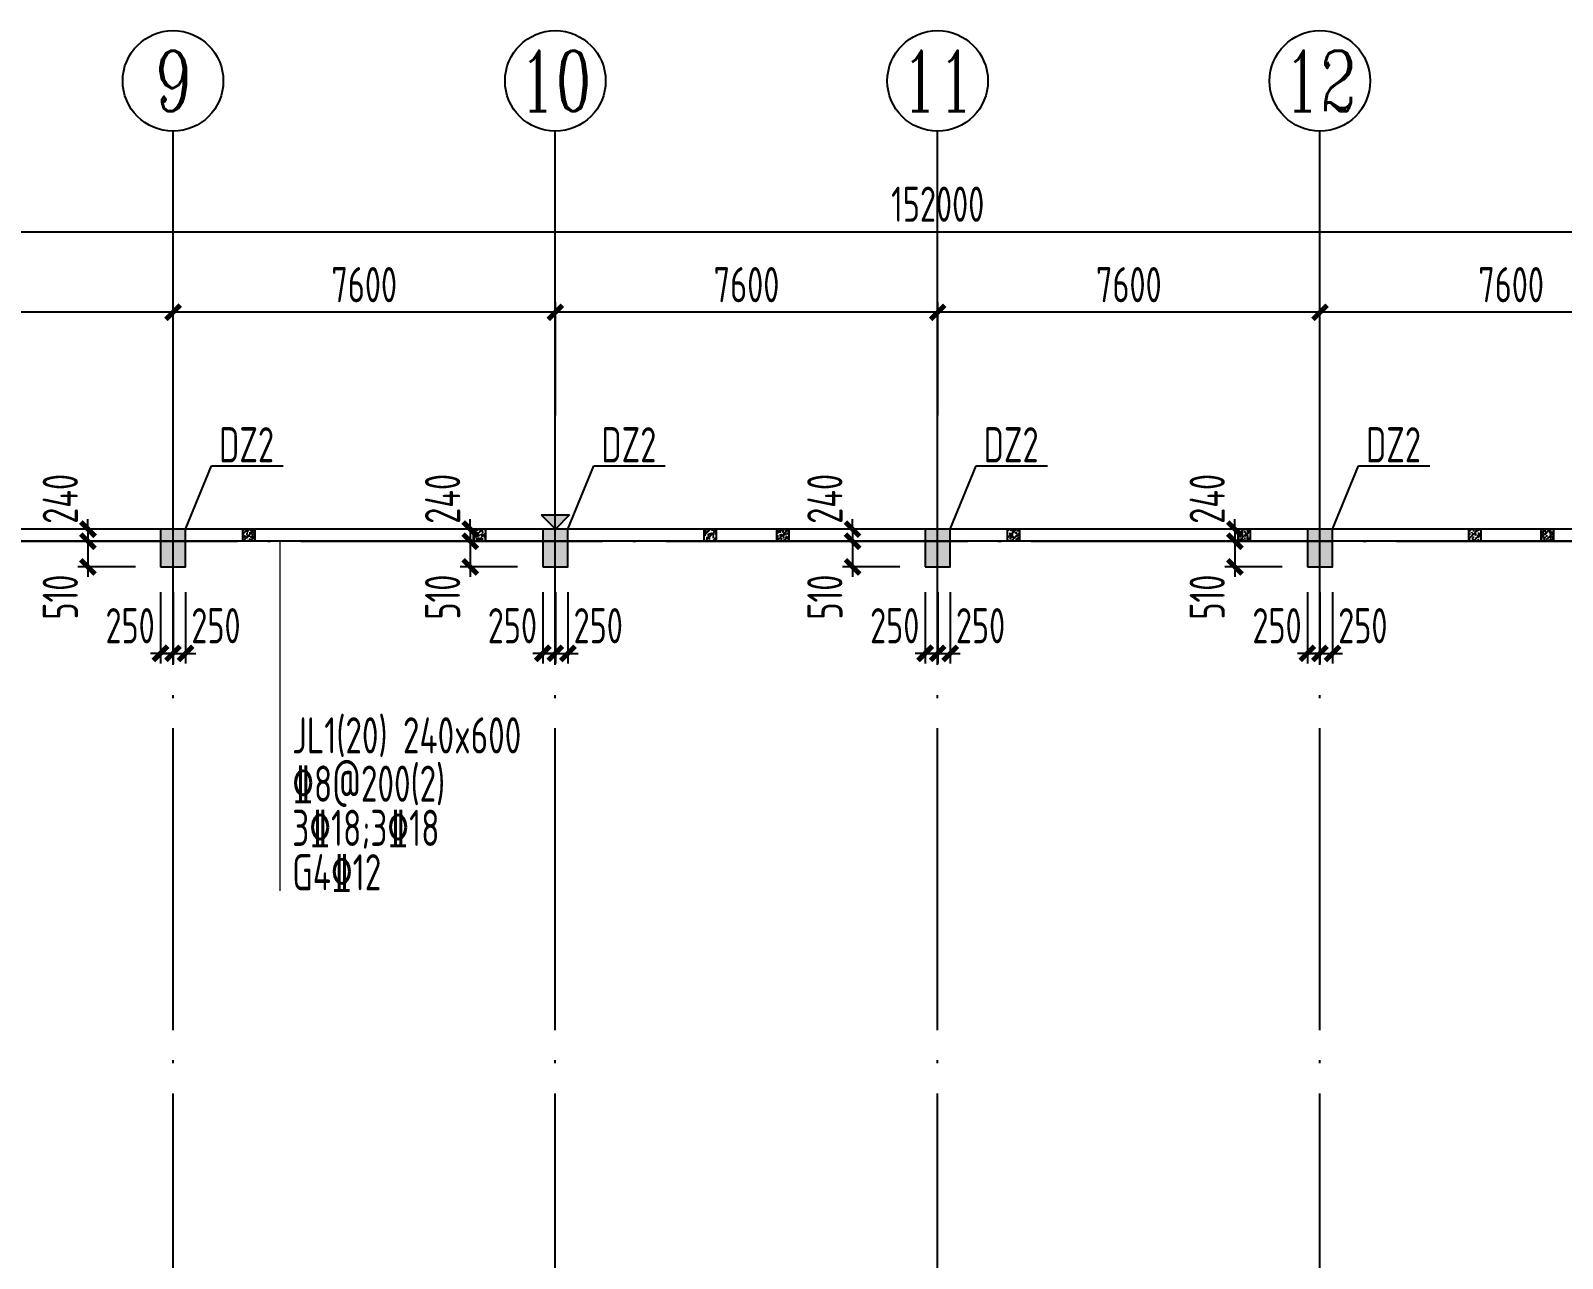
# Model space of a CAD drawing. Extents: x -3102990 to -851544, y -5293060 to -2540151.
# Drawn here: x -2303217 to -2287992, y -2646648 to -2634444 of the extents above; entities that cross this region are included whole.
import ezdxf
from ezdxf.enums import TextEntityAlignment as Align

# ---------------------------------------------------------------- set-up
doc = ezdxf.new("R2010")
doc.units = 0
doc.header["$LTSCALE"] = 1000
doc.header["$PDMODE"] = 1
doc.linetypes.add('DOTE', pattern=[2.42, 2, -0.2, 0.02, -0.2])
doc.layers.get('0').update_dxf_attribs({"linetype": 'CONTINUOUS'})
doc.layers.get('Defpoints').update_dxf_attribs({"linetype": 'CONTINUOUS'})
for name, color, linetype in [('AXIS', 253, 'DOTE'), ('BEAM_CON', 4, 'CONTINUOUS'), ('COLU', 7, 'CONTINUOUS'), ('DIM', 3, 'CONTINUOUS'), ('HATCH', 254, 'CONTINUOUS'), ('NUM', 7, 'CONTINUOUS'), ('TEXT', 7, 'CONTINUOUS')]:
    doc.layers.add(name, color=color, linetype=linetype)
doc.styles.add('TSSD_Axis', font='Complex.shx', dxfattribs={"width": 0.7, "bigfont": 'hztxt.shx'})
doc.styles.add('TSSD_Dimension', font='tssdeng.shx', dxfattribs={"width": 0.7, "bigfont": 'Hztxt.shx'})
doc.styles.add('TSSD_Label', font='tssdeng.shx', dxfattribs={"width": 0.75, "bigfont": 'hztxt.shx'})
doc.styles.add('TSSD_Rein', font='Tssdeng.shx', dxfattribs={"width": 0.75, "bigfont": 'hztxt.shx'})
doc.dimstyles.new('TSSD_200_100', dxfattribs={"dimtxt": 350, "dimasz": 100, "dimexe": 100, "dimexo": 250, "dimgap": 100, "dimtad": 1, "dimdec": 0, "dimlfac": 2, "dimzin": 0, "dimdsep": 46, "dimtxsty": 'TSSD_Dimension', "dimblk": 'ARCHTICK', "dimcen": 0, "dimdle": 100, "dimclrt": 7, "dimadec": 0, "dimazin": 0, "dimtfac": 1, "dimtdec": 0, "dimtix": 1, "dimtmove": 2, "dimatfit": 3, "dimfxl": 1, "dimtolj": 1, "dimtzin": 0, "dimarcsym": 0})

# ---------------------------------------------------------------- blocks, each defined once
blk = doc.blocks.new('ts_axno')
at = {"color": 0, "linetype": 'ByBlock', "lineweight": -2}
blk.add_circle((0, 0), 0.5, dxfattribs=at)
at = {"color": 0, "linetype": 'ByBlock', "lineweight": -2, "style": 'TSSD_Axis', "width": 0.7}
blk.add_attdef('A', text='', height=0.6, dxfattribs=at).set_placement((0, 0), align=Align.MIDDLE_CENTER)
blk = doc.blocks.new('_ArchTick')
at = {"color": 0, "const_width": 0.5}
blk.add_lwpolyline([(-0.71, -0.71), (0.71, 0.71)], dxfattribs=at)
blk = doc.blocks.new('*D1146')
at = {"layer": 'Defpoints', "color": 0, "ltscale": 1.5}
for p in [(-2290401, -2637244), (-2290401, -2638519), (-2286601, -2638519)]:
    blk.add_point(p, dxfattribs=at)
at = {"layer": 'DIM', "color": 0, "lineweight": -2, "ltscale": 1.5}
for p, q in [((-2286501, -2637244), (-2290501, -2637244)), ((-2290401, -2638269), (-2290401, -2637144)), ((-2286601, -2638269), (-2286601, -2637144))]:
    blk.add_line(p, q, dxfattribs=at)
at = {"layer": 'DIM', "color": 0, "lineweight": -2, "ltscale": 1.5, "xscale": 100, "yscale": 100, "zscale": 100, "rotation": 180}
blk.add_blockref('_ArchTick', (-2290401, -2637244), dxfattribs=at)
at = {"layer": 'DIM', "color": 0, "lineweight": -2, "ltscale": 1.5, "xscale": 100, "yscale": 100, "zscale": 100}
blk.add_blockref('_ArchTick', (-2286601, -2637244), dxfattribs=at)
at = {"layer": 'DIM', "color": 7, "ltscale": 1.5, "insert": (-2288501, -2636969), "char_height": 350, "attachment_point": 5, "style": 'TSSD_Dimension'}
blk.add_mtext('\\A1;7600', dxfattribs=at)
blk = doc.blocks.new('*D1147')
at = {"layer": 'Defpoints', "color": 0, "ltscale": 1.5}
for p in [(-2294201, -2637244), (-2294201, -2638519), (-2290401, -2638519)]:
    blk.add_point(p, dxfattribs=at)
at = {"layer": 'DIM', "color": 0, "lineweight": -2, "ltscale": 1.5}
for p, q in [((-2290301, -2637244), (-2294301, -2637244)), ((-2294201, -2638269), (-2294201, -2637144)), ((-2290401, -2638269), (-2290401, -2637144))]:
    blk.add_line(p, q, dxfattribs=at)
at = {"layer": 'DIM', "color": 0, "lineweight": -2, "ltscale": 1.5, "xscale": 100, "yscale": 100, "zscale": 100, "rotation": 180}
blk.add_blockref('_ArchTick', (-2294201, -2637244), dxfattribs=at)
at = {"layer": 'DIM', "color": 0, "lineweight": -2, "ltscale": 1.5, "xscale": 100, "yscale": 100, "zscale": 100}
blk.add_blockref('_ArchTick', (-2290401, -2637244), dxfattribs=at)
at = {"layer": 'DIM', "color": 7, "ltscale": 1.5, "insert": (-2292301, -2636969), "char_height": 350, "attachment_point": 5, "style": 'TSSD_Dimension'}
blk.add_mtext('\\A1;7600', dxfattribs=at)
blk = doc.blocks.new('*D1148')
at = {"layer": 'Defpoints', "color": 0, "ltscale": 1.5}
for p in [(-2298001, -2637244), (-2298001, -2638519), (-2294201, -2638519)]:
    blk.add_point(p, dxfattribs=at)
at = {"layer": 'DIM', "color": 0, "lineweight": -2, "ltscale": 1.5}
for p, q in [((-2294101, -2637244), (-2298101, -2637244)), ((-2298001, -2638269), (-2298001, -2637144)), ((-2294201, -2638269), (-2294201, -2637144))]:
    blk.add_line(p, q, dxfattribs=at)
at = {"layer": 'DIM', "color": 0, "lineweight": -2, "ltscale": 1.5, "xscale": 100, "yscale": 100, "zscale": 100, "rotation": 180}
blk.add_blockref('_ArchTick', (-2298001, -2637244), dxfattribs=at)
at = {"layer": 'DIM', "color": 0, "lineweight": -2, "ltscale": 1.5, "xscale": 100, "yscale": 100, "zscale": 100}
blk.add_blockref('_ArchTick', (-2294201, -2637244), dxfattribs=at)
at = {"layer": 'DIM', "color": 7, "ltscale": 1.5, "insert": (-2296101, -2636969), "char_height": 350, "attachment_point": 5, "style": 'TSSD_Dimension'}
blk.add_mtext('\\A1;7600', dxfattribs=at)
blk = doc.blocks.new('*D1149')
at = {"layer": 'Defpoints', "color": 0, "ltscale": 1.5}
for p in [(-2301801, -2637244), (-2301801, -2638519), (-2298001, -2638519)]:
    blk.add_point(p, dxfattribs=at)
at = {"layer": 'DIM', "color": 0, "lineweight": -2, "ltscale": 1.5}
for p, q in [((-2297901, -2637244), (-2301901, -2637244)), ((-2301801, -2638269), (-2301801, -2637144)), ((-2298001, -2638269), (-2298001, -2637144))]:
    blk.add_line(p, q, dxfattribs=at)
at = {"layer": 'DIM', "color": 0, "lineweight": -2, "ltscale": 1.5, "xscale": 100, "yscale": 100, "zscale": 100, "rotation": 180}
blk.add_blockref('_ArchTick', (-2301801, -2637244), dxfattribs=at)
at = {"layer": 'DIM', "color": 0, "lineweight": -2, "ltscale": 1.5, "xscale": 100, "yscale": 100, "zscale": 100}
blk.add_blockref('_ArchTick', (-2298001, -2637244), dxfattribs=at)
at = {"layer": 'DIM', "color": 7, "ltscale": 1.5, "insert": (-2299901, -2636969), "char_height": 350, "attachment_point": 5, "style": 'TSSD_Dimension'}
blk.add_mtext('\\A1;7600', dxfattribs=at)
blk = doc.blocks.new('*D1150')
at = {"layer": 'Defpoints', "color": 0, "ltscale": 1.5}
for p in [(-2305601, -2637244), (-2305601, -2638519), (-2301801, -2638519)]:
    blk.add_point(p, dxfattribs=at)
at = {"layer": 'DIM', "color": 0, "lineweight": -2, "ltscale": 1.5}
for p, q in [((-2301701, -2637244), (-2305701, -2637244)), ((-2305601, -2638269), (-2305601, -2637144)), ((-2301801, -2638269), (-2301801, -2637144))]:
    blk.add_line(p, q, dxfattribs=at)
at = {"layer": 'DIM', "color": 0, "lineweight": -2, "ltscale": 1.5, "xscale": 100, "yscale": 100, "zscale": 100, "rotation": 180}
blk.add_blockref('_ArchTick', (-2305601, -2637244), dxfattribs=at)
at = {"layer": 'DIM', "color": 0, "lineweight": -2, "ltscale": 1.5, "xscale": 100, "yscale": 100, "zscale": 100}
blk.add_blockref('_ArchTick', (-2301801, -2637244), dxfattribs=at)
at = {"layer": 'DIM', "color": 7, "ltscale": 1.5, "insert": (-2303701, -2636969), "char_height": 350, "attachment_point": 5, "style": 'TSSD_Dimension'}
blk.add_mtext('\\A1;7600', dxfattribs=at)
blk = doc.blocks.new('*D1158')
at = {"layer": 'Defpoints', "color": 0, "ltscale": 1.5}
for p in [(-2256201, -2636444), (-2332201, -2638519), (-2256201, -2638519)]:
    blk.add_point(p, dxfattribs=at)
at = {"layer": 'DIM', "color": 0, "lineweight": -2, "ltscale": 1.5}
for p, q in [((-2332201, -2638269), (-2332201, -2636344)), ((-2256201, -2638269), (-2256201, -2636344)), ((-2332301, -2636444), (-2256101, -2636444))]:
    blk.add_line(p, q, dxfattribs=at)
at = {"layer": 'DIM', "color": 0, "lineweight": -2, "ltscale": 1.5, "xscale": 100, "yscale": 100, "zscale": 100, "rotation": 180}
blk.add_blockref('_ArchTick', (-2332201, -2636444), dxfattribs=at)
at = {"layer": 'DIM', "color": 0, "lineweight": -2, "ltscale": 1.5, "xscale": 100, "yscale": 100, "zscale": 100}
blk.add_blockref('_ArchTick', (-2256201, -2636444), dxfattribs=at)
at = {"layer": 'DIM', "color": 7, "ltscale": 1.5, "insert": (-2294201, -2636169), "char_height": 350, "attachment_point": 5, "style": 'TSSD_Dimension'}
blk.add_mtext('\\A1;152000', dxfattribs=at)
blk = doc.blocks.new('*D1293')
at = {"layer": 'Defpoints', "color": 0, "ltscale": 1.5}
for p in [(-2301926, -2639399), (-2302647, -2639519), (-2301926, -2639519)]:
    blk.add_point(p, dxfattribs=at)
at = {"layer": 'DIM', "color": 0, "lineweight": -2, "ltscale": 1.5}
for p, q in [((-2302176, -2639399), (-2302747, -2639399)), ((-2302647, -2639399), (-2302647, -2639299)), ((-2302647, -2639399), (-2302647, -2639519)), ((-2302176, -2639519), (-2302747, -2639519)), ((-2302647, -2639519), (-2302647, -2639619))]:
    blk.add_line(p, q, dxfattribs=at)
at = {"layer": 'DIM', "color": 0, "lineweight": -2, "ltscale": 1.5, "xscale": 100, "yscale": 100, "zscale": 100}
for p, rotation in [((-2302647, -2639399), 270), ((-2302647, -2639519), 90)]:
    blk.add_blockref('_ArchTick', p, dxfattribs=dict(at, rotation=rotation))
at = {"layer": 'DIM', "color": 7, "ltscale": 1.5, "insert": (-2302922, -2639098), "char_height": 350, "attachment_point": 5, "rotation": 90, "style": 'TSSD_Dimension'}
blk.add_mtext('\\A1;240', dxfattribs=at)
blk = doc.blocks.new('*D1294')
at = {"layer": 'Defpoints', "color": 0, "ltscale": 1.5}
for p in [(-2301926, -2639519), (-2302647, -2639774), (-2301926, -2639774)]:
    blk.add_point(p, dxfattribs=at)
at = {"layer": 'DIM', "color": 0, "lineweight": -2, "ltscale": 1.5}
for p, q in [((-2302176, -2639519), (-2302747, -2639519)), ((-2302647, -2639419), (-2302647, -2639874)), ((-2302176, -2639774), (-2302747, -2639774))]:
    blk.add_line(p, q, dxfattribs=at)
at = {"layer": 'DIM', "color": 0, "lineweight": -2, "ltscale": 1.5, "xscale": 100, "yscale": 100, "zscale": 100}
for p, rotation in [((-2302647, -2639519), 90), ((-2302647, -2639774), 270)]:
    blk.add_blockref('_ArchTick', p, dxfattribs=dict(at, rotation=rotation))
at = {"layer": 'DIM', "color": 7, "ltscale": 1.5, "insert": (-2302922, -2640075), "char_height": 350, "attachment_point": 5, "rotation": 90, "style": 'TSSD_Dimension'}
blk.add_mtext('\\A1;510', dxfattribs=at)
blk = doc.blocks.new('*D1295')
at = {"layer": 'Defpoints', "color": 0, "ltscale": 1.5}
for p in [(-2301926, -2639774), (-2301801, -2639774), (-2301801, -2640634)]:
    blk.add_point(p, dxfattribs=at)
at = {"layer": 'DIM', "color": 0, "lineweight": -2, "ltscale": 1.5}
for p, q in [((-2301926, -2640024), (-2301926, -2640734)), ((-2301801, -2640024), (-2301801, -2640734)), ((-2301926, -2640634), (-2302026, -2640634)), ((-2301926, -2640634), (-2301801, -2640634)), ((-2301801, -2640634), (-2301701, -2640634))]:
    blk.add_line(p, q, dxfattribs=at)
at = {"layer": 'DIM', "color": 0, "lineweight": -2, "ltscale": 1.5, "xscale": 100, "yscale": 100, "zscale": 100}
blk.add_blockref('_ArchTick', (-2301926, -2640634), dxfattribs=at)
at = {"layer": 'DIM', "color": 0, "lineweight": -2, "ltscale": 1.5, "xscale": 100, "yscale": 100, "zscale": 100, "rotation": 180}
blk.add_blockref('_ArchTick', (-2301801, -2640634), dxfattribs=at)
at = {"layer": 'DIM', "color": 7, "ltscale": 1.5, "insert": (-2302228, -2640359), "char_height": 350, "attachment_point": 5, "style": 'TSSD_Dimension'}
blk.add_mtext('\\A1;250', dxfattribs=at)
blk = doc.blocks.new('*D1296')
at = {"layer": 'Defpoints', "color": 0, "ltscale": 1.5}
for p in [(-2301801, -2639774), (-2301676, -2639774), (-2301676, -2640634)]:
    blk.add_point(p, dxfattribs=at)
at = {"layer": 'DIM', "color": 0, "lineweight": -2, "ltscale": 1.5}
for p, q in [((-2301801, -2640024), (-2301801, -2640734)), ((-2301676, -2640024), (-2301676, -2640734)), ((-2301801, -2640634), (-2301901, -2640634)), ((-2301801, -2640634), (-2301676, -2640634)), ((-2301676, -2640634), (-2301576, -2640634))]:
    blk.add_line(p, q, dxfattribs=at)
at = {"layer": 'DIM', "color": 0, "lineweight": -2, "ltscale": 1.5, "xscale": 100, "yscale": 100, "zscale": 100}
blk.add_blockref('_ArchTick', (-2301801, -2640634), dxfattribs=at)
at = {"layer": 'DIM', "color": 0, "lineweight": -2, "ltscale": 1.5, "xscale": 100, "yscale": 100, "zscale": 100, "rotation": 180}
blk.add_blockref('_ArchTick', (-2301676, -2640634), dxfattribs=at)
at = {"layer": 'DIM', "color": 7, "ltscale": 1.5, "insert": (-2301375, -2640359), "char_height": 350, "attachment_point": 5, "style": 'TSSD_Dimension'}
blk.add_mtext('\\A1;250', dxfattribs=at)
blk = doc.blocks.new('*D1301')
at = {"layer": 'Defpoints', "color": 0, "ltscale": 1.5}
for p in [(-2298126, -2639399), (-2298847, -2639519), (-2298126, -2639519)]:
    blk.add_point(p, dxfattribs=at)
at = {"layer": 'DIM', "color": 0, "lineweight": -2, "ltscale": 1.5}
for p, q in [((-2298376, -2639399), (-2298947, -2639399)), ((-2298847, -2639399), (-2298847, -2639299)), ((-2298847, -2639399), (-2298847, -2639519)), ((-2298376, -2639519), (-2298947, -2639519)), ((-2298847, -2639519), (-2298847, -2639619))]:
    blk.add_line(p, q, dxfattribs=at)
at = {"layer": 'DIM', "color": 0, "lineweight": -2, "ltscale": 1.5, "xscale": 100, "yscale": 100, "zscale": 100}
for p, rotation in [((-2298847, -2639399), 270), ((-2298847, -2639519), 90)]:
    blk.add_blockref('_ArchTick', p, dxfattribs=dict(at, rotation=rotation))
at = {"layer": 'DIM', "color": 7, "ltscale": 1.5, "insert": (-2299122, -2639098), "char_height": 350, "attachment_point": 5, "rotation": 90, "style": 'TSSD_Dimension'}
blk.add_mtext('\\A1;240', dxfattribs=at)
blk = doc.blocks.new('*D1302')
at = {"layer": 'Defpoints', "color": 0, "ltscale": 1.5}
for p in [(-2298126, -2639519), (-2298847, -2639774), (-2298126, -2639774)]:
    blk.add_point(p, dxfattribs=at)
at = {"layer": 'DIM', "color": 0, "lineweight": -2, "ltscale": 1.5}
for p, q in [((-2298376, -2639519), (-2298947, -2639519)), ((-2298847, -2639419), (-2298847, -2639874)), ((-2298376, -2639774), (-2298947, -2639774))]:
    blk.add_line(p, q, dxfattribs=at)
at = {"layer": 'DIM', "color": 0, "lineweight": -2, "ltscale": 1.5, "xscale": 100, "yscale": 100, "zscale": 100}
for p, rotation in [((-2298847, -2639519), 90), ((-2298847, -2639774), 270)]:
    blk.add_blockref('_ArchTick', p, dxfattribs=dict(at, rotation=rotation))
at = {"layer": 'DIM', "color": 7, "ltscale": 1.5, "insert": (-2299122, -2640075), "char_height": 350, "attachment_point": 5, "rotation": 90, "style": 'TSSD_Dimension'}
blk.add_mtext('\\A1;510', dxfattribs=at)
blk = doc.blocks.new('*D1303')
at = {"layer": 'Defpoints', "color": 0, "ltscale": 1.5}
for p in [(-2298126, -2639774), (-2298001, -2639774), (-2298001, -2640634)]:
    blk.add_point(p, dxfattribs=at)
at = {"layer": 'DIM', "color": 0, "lineweight": -2, "ltscale": 1.5}
for p, q in [((-2298126, -2640024), (-2298126, -2640734)), ((-2298001, -2640024), (-2298001, -2640734)), ((-2298126, -2640634), (-2298226, -2640634)), ((-2298126, -2640634), (-2298001, -2640634)), ((-2298001, -2640634), (-2297901, -2640634))]:
    blk.add_line(p, q, dxfattribs=at)
at = {"layer": 'DIM', "color": 0, "lineweight": -2, "ltscale": 1.5, "xscale": 100, "yscale": 100, "zscale": 100}
blk.add_blockref('_ArchTick', (-2298126, -2640634), dxfattribs=at)
at = {"layer": 'DIM', "color": 0, "lineweight": -2, "ltscale": 1.5, "xscale": 100, "yscale": 100, "zscale": 100, "rotation": 180}
blk.add_blockref('_ArchTick', (-2298001, -2640634), dxfattribs=at)
at = {"layer": 'DIM', "color": 7, "ltscale": 1.5, "insert": (-2298428, -2640359), "char_height": 350, "attachment_point": 5, "style": 'TSSD_Dimension'}
blk.add_mtext('\\A1;250', dxfattribs=at)
blk = doc.blocks.new('*D1304')
at = {"layer": 'Defpoints', "color": 0, "ltscale": 1.5}
for p in [(-2298001, -2639774), (-2297876, -2639774), (-2297876, -2640634)]:
    blk.add_point(p, dxfattribs=at)
at = {"layer": 'DIM', "color": 0, "lineweight": -2, "ltscale": 1.5}
for p, q in [((-2298001, -2640024), (-2298001, -2640734)), ((-2297876, -2640024), (-2297876, -2640734)), ((-2298001, -2640634), (-2298101, -2640634)), ((-2298001, -2640634), (-2297876, -2640634)), ((-2297876, -2640634), (-2297776, -2640634))]:
    blk.add_line(p, q, dxfattribs=at)
at = {"layer": 'DIM', "color": 0, "lineweight": -2, "ltscale": 1.5, "xscale": 100, "yscale": 100, "zscale": 100}
blk.add_blockref('_ArchTick', (-2298001, -2640634), dxfattribs=at)
at = {"layer": 'DIM', "color": 0, "lineweight": -2, "ltscale": 1.5, "xscale": 100, "yscale": 100, "zscale": 100, "rotation": 180}
blk.add_blockref('_ArchTick', (-2297876, -2640634), dxfattribs=at)
at = {"layer": 'DIM', "color": 7, "ltscale": 1.5, "insert": (-2297575, -2640359), "char_height": 350, "attachment_point": 5, "style": 'TSSD_Dimension'}
blk.add_mtext('\\A1;250', dxfattribs=at)
blk = doc.blocks.new('*D1309')
at = {"layer": 'Defpoints', "color": 0, "ltscale": 1.5}
for p in [(-2294326, -2639399), (-2295047, -2639519), (-2294326, -2639519)]:
    blk.add_point(p, dxfattribs=at)
at = {"layer": 'DIM', "color": 0, "lineweight": -2, "ltscale": 1.5}
for p, q in [((-2294576, -2639399), (-2295147, -2639399)), ((-2295047, -2639399), (-2295047, -2639299)), ((-2295047, -2639399), (-2295047, -2639519)), ((-2294576, -2639519), (-2295147, -2639519)), ((-2295047, -2639519), (-2295047, -2639619))]:
    blk.add_line(p, q, dxfattribs=at)
at = {"layer": 'DIM', "color": 0, "lineweight": -2, "ltscale": 1.5, "xscale": 100, "yscale": 100, "zscale": 100}
for p, rotation in [((-2295047, -2639399), 270), ((-2295047, -2639519), 90)]:
    blk.add_blockref('_ArchTick', p, dxfattribs=dict(at, rotation=rotation))
at = {"layer": 'DIM', "color": 7, "ltscale": 1.5, "insert": (-2295322, -2639098), "char_height": 350, "attachment_point": 5, "rotation": 90, "style": 'TSSD_Dimension'}
blk.add_mtext('\\A1;240', dxfattribs=at)
blk = doc.blocks.new('*D1310')
at = {"layer": 'Defpoints', "color": 0, "ltscale": 1.5}
for p in [(-2294326, -2639519), (-2295047, -2639774), (-2294326, -2639774)]:
    blk.add_point(p, dxfattribs=at)
at = {"layer": 'DIM', "color": 0, "lineweight": -2, "ltscale": 1.5}
for p, q in [((-2294576, -2639519), (-2295147, -2639519)), ((-2295047, -2639419), (-2295047, -2639874)), ((-2294576, -2639774), (-2295147, -2639774))]:
    blk.add_line(p, q, dxfattribs=at)
at = {"layer": 'DIM', "color": 0, "lineweight": -2, "ltscale": 1.5, "xscale": 100, "yscale": 100, "zscale": 100}
for p, rotation in [((-2295047, -2639519), 90), ((-2295047, -2639774), 270)]:
    blk.add_blockref('_ArchTick', p, dxfattribs=dict(at, rotation=rotation))
at = {"layer": 'DIM', "color": 7, "ltscale": 1.5, "insert": (-2295322, -2640075), "char_height": 350, "attachment_point": 5, "rotation": 90, "style": 'TSSD_Dimension'}
blk.add_mtext('\\A1;510', dxfattribs=at)
blk = doc.blocks.new('*D1311')
at = {"layer": 'Defpoints', "color": 0, "ltscale": 1.5}
for p in [(-2294326, -2639774), (-2294201, -2639774), (-2294201, -2640634)]:
    blk.add_point(p, dxfattribs=at)
at = {"layer": 'DIM', "color": 0, "lineweight": -2, "ltscale": 1.5}
for p, q in [((-2294326, -2640024), (-2294326, -2640734)), ((-2294201, -2640024), (-2294201, -2640734)), ((-2294326, -2640634), (-2294426, -2640634)), ((-2294326, -2640634), (-2294201, -2640634)), ((-2294201, -2640634), (-2294101, -2640634))]:
    blk.add_line(p, q, dxfattribs=at)
at = {"layer": 'DIM', "color": 0, "lineweight": -2, "ltscale": 1.5, "xscale": 100, "yscale": 100, "zscale": 100}
blk.add_blockref('_ArchTick', (-2294326, -2640634), dxfattribs=at)
at = {"layer": 'DIM', "color": 0, "lineweight": -2, "ltscale": 1.5, "xscale": 100, "yscale": 100, "zscale": 100, "rotation": 180}
blk.add_blockref('_ArchTick', (-2294201, -2640634), dxfattribs=at)
at = {"layer": 'DIM', "color": 7, "ltscale": 1.5, "insert": (-2294628, -2640359), "char_height": 350, "attachment_point": 5, "style": 'TSSD_Dimension'}
blk.add_mtext('\\A1;250', dxfattribs=at)
blk = doc.blocks.new('*D1312')
at = {"layer": 'Defpoints', "color": 0, "ltscale": 1.5}
for p in [(-2294201, -2639774), (-2294076, -2639774), (-2294076, -2640634)]:
    blk.add_point(p, dxfattribs=at)
at = {"layer": 'DIM', "color": 0, "lineweight": -2, "ltscale": 1.5}
for p, q in [((-2294201, -2640024), (-2294201, -2640734)), ((-2294076, -2640024), (-2294076, -2640734)), ((-2294201, -2640634), (-2294301, -2640634)), ((-2294201, -2640634), (-2294076, -2640634)), ((-2294076, -2640634), (-2293976, -2640634))]:
    blk.add_line(p, q, dxfattribs=at)
at = {"layer": 'DIM', "color": 0, "lineweight": -2, "ltscale": 1.5, "xscale": 100, "yscale": 100, "zscale": 100}
blk.add_blockref('_ArchTick', (-2294201, -2640634), dxfattribs=at)
at = {"layer": 'DIM', "color": 0, "lineweight": -2, "ltscale": 1.5, "xscale": 100, "yscale": 100, "zscale": 100, "rotation": 180}
blk.add_blockref('_ArchTick', (-2294076, -2640634), dxfattribs=at)
at = {"layer": 'DIM', "color": 7, "ltscale": 1.5, "insert": (-2293775, -2640359), "char_height": 350, "attachment_point": 5, "style": 'TSSD_Dimension'}
blk.add_mtext('\\A1;250', dxfattribs=at)
blk = doc.blocks.new('*D1317')
at = {"layer": 'Defpoints', "color": 0, "ltscale": 1.5}
for p in [(-2290526, -2639399), (-2291247, -2639519), (-2290526, -2639519)]:
    blk.add_point(p, dxfattribs=at)
at = {"layer": 'DIM', "color": 0, "lineweight": -2, "ltscale": 1.5}
for p, q in [((-2290776, -2639399), (-2291347, -2639399)), ((-2291247, -2639399), (-2291247, -2639299)), ((-2291247, -2639399), (-2291247, -2639519)), ((-2290776, -2639519), (-2291347, -2639519)), ((-2291247, -2639519), (-2291247, -2639619))]:
    blk.add_line(p, q, dxfattribs=at)
at = {"layer": 'DIM', "color": 0, "lineweight": -2, "ltscale": 1.5, "xscale": 100, "yscale": 100, "zscale": 100}
for p, rotation in [((-2291247, -2639399), 270), ((-2291247, -2639519), 90)]:
    blk.add_blockref('_ArchTick', p, dxfattribs=dict(at, rotation=rotation))
at = {"layer": 'DIM', "color": 7, "ltscale": 1.5, "insert": (-2291522, -2639098), "char_height": 350, "attachment_point": 5, "rotation": 90, "style": 'TSSD_Dimension'}
blk.add_mtext('\\A1;240', dxfattribs=at)
blk = doc.blocks.new('*D1318')
at = {"layer": 'Defpoints', "color": 0, "ltscale": 1.5}
for p in [(-2290526, -2639519), (-2291247, -2639774), (-2290526, -2639774)]:
    blk.add_point(p, dxfattribs=at)
at = {"layer": 'DIM', "color": 0, "lineweight": -2, "ltscale": 1.5}
for p, q in [((-2290776, -2639519), (-2291347, -2639519)), ((-2291247, -2639419), (-2291247, -2639874)), ((-2290776, -2639774), (-2291347, -2639774))]:
    blk.add_line(p, q, dxfattribs=at)
at = {"layer": 'DIM', "color": 0, "lineweight": -2, "ltscale": 1.5, "xscale": 100, "yscale": 100, "zscale": 100}
for p, rotation in [((-2291247, -2639519), 90), ((-2291247, -2639774), 270)]:
    blk.add_blockref('_ArchTick', p, dxfattribs=dict(at, rotation=rotation))
at = {"layer": 'DIM', "color": 7, "ltscale": 1.5, "insert": (-2291522, -2640075), "char_height": 350, "attachment_point": 5, "rotation": 90, "style": 'TSSD_Dimension'}
blk.add_mtext('\\A1;510', dxfattribs=at)
blk = doc.blocks.new('*D1319')
at = {"layer": 'Defpoints', "color": 0, "ltscale": 1.5}
for p in [(-2290526, -2639774), (-2290401, -2639774), (-2290401, -2640634)]:
    blk.add_point(p, dxfattribs=at)
at = {"layer": 'DIM', "color": 0, "lineweight": -2, "ltscale": 1.5}
for p, q in [((-2290526, -2640024), (-2290526, -2640734)), ((-2290401, -2640024), (-2290401, -2640734)), ((-2290526, -2640634), (-2290626, -2640634)), ((-2290526, -2640634), (-2290401, -2640634)), ((-2290401, -2640634), (-2290301, -2640634))]:
    blk.add_line(p, q, dxfattribs=at)
at = {"layer": 'DIM', "color": 0, "lineweight": -2, "ltscale": 1.5, "xscale": 100, "yscale": 100, "zscale": 100}
blk.add_blockref('_ArchTick', (-2290526, -2640634), dxfattribs=at)
at = {"layer": 'DIM', "color": 0, "lineweight": -2, "ltscale": 1.5, "xscale": 100, "yscale": 100, "zscale": 100, "rotation": 180}
blk.add_blockref('_ArchTick', (-2290401, -2640634), dxfattribs=at)
at = {"layer": 'DIM', "color": 7, "ltscale": 1.5, "insert": (-2290828, -2640359), "char_height": 350, "attachment_point": 5, "style": 'TSSD_Dimension'}
blk.add_mtext('\\A1;250', dxfattribs=at)
blk = doc.blocks.new('*D1320')
at = {"layer": 'Defpoints', "color": 0, "ltscale": 1.5}
for p in [(-2290401, -2639774), (-2290276, -2639774), (-2290276, -2640634)]:
    blk.add_point(p, dxfattribs=at)
at = {"layer": 'DIM', "color": 0, "lineweight": -2, "ltscale": 1.5}
for p, q in [((-2290401, -2640024), (-2290401, -2640734)), ((-2290276, -2640024), (-2290276, -2640734)), ((-2290401, -2640634), (-2290501, -2640634)), ((-2290401, -2640634), (-2290276, -2640634)), ((-2290276, -2640634), (-2290176, -2640634))]:
    blk.add_line(p, q, dxfattribs=at)
at = {"layer": 'DIM', "color": 0, "lineweight": -2, "ltscale": 1.5, "xscale": 100, "yscale": 100, "zscale": 100}
blk.add_blockref('_ArchTick', (-2290401, -2640634), dxfattribs=at)
at = {"layer": 'DIM', "color": 0, "lineweight": -2, "ltscale": 1.5, "xscale": 100, "yscale": 100, "zscale": 100, "rotation": 180}
blk.add_blockref('_ArchTick', (-2290276, -2640634), dxfattribs=at)
at = {"layer": 'DIM', "color": 7, "ltscale": 1.5, "insert": (-2289975, -2640359), "char_height": 350, "attachment_point": 5, "style": 'TSSD_Dimension'}
blk.add_mtext('\\A1;250', dxfattribs=at)
blk = doc.blocks.new('A$C728275D6')
at = {"ltscale": 1.5}
blk.add_hatch(color=256, dxfattribs=at).paths.add_polyline_path([(-153, 49), (130, 49), (-11, -92)])
for p, q in [((-153, 49), (-11, -92)), ((-153, 49), (130, 49)), ((130, 49), (-11, -92))]:
    blk.add_line(p, q, dxfattribs=at)
blk = doc.blocks.new('A$C08C432BE')
at = {"layer": 'HATCH', "ltscale": 1.5}
h = blk.add_hatch(dxfattribs=at)
h.set_pattern_fill('ARMORED', color=256, scale=10, style=0)
h.set_pattern_definition([(50, (2321063.67, 2681626.08), (71.7260183, -6.2752135), [7.5, -82.5]), (355, (2321063.67, 2681626.08), (-13.8751334, 75.2192134), [6, -66]), (100.4514, (2321069.646, 2681625.554), (57.8509382, 68.9439542), [6.374019, -70.1142112]), (46.1842, (2321063.67, 2681646.08), (106.7241049, -16.5519014), [11.25, -123.75]), (96.6356, (2321072.56, 2681644.7), (93.4662706, 97.411787), [9.5610288, -105.1713]), (351.1842, (2321063.67, 2681646.08), (93.4661945, 97.41186), [9, -99]), (21, (2321073.67, 2681641.08), (59.6907052, -40.2618891), [7.5, -82.5]), (326, (2321073.67, 2681641.08), (24.3315332, 72.5150045), [6, -66]), (71.4514, (2321078.64, 2681637.72), (84.0222629, 32.2530497), [6.374019, -70.1142112]), (37.5, (2321063.669, 2681626.077), (1.21598553, 33.28938538), [0, -65.2, 0, -67, 0, -66.25]), (7.5, (2321063.67, 2681626.077), (26.30695374, 39.4411712), [0, -38.2, 0, -63.7, 0, -25.25]), (327.5, (2321041.369, 2681626.077), (53.38224362, -2.25548717), [0, -25, 0, -78, 0, -103.5]), (317.5, (2321031.37, 2681626.077), (58.31861693, 10.01049823), [0, -32.5, 0, -51.8, 0, -73.5]), (45, (2321063.67, 2681626.077), (-35.35533906, 35.35533906), [])])
h.paths.add_polyline_path([(-79, 92), (41, 92), (41, -28), (-79, -28)])
at = {"layer": 'COLU'}
blk.add_lwpolyline([(-79, 92), (41, 92), (41, -28), (-79, -28)], close=True, dxfattribs=at)

msp = doc.modelspace()

# ---------------------------------------------------------------- hatches: boundary and pattern name
at = {"layer": 'COLU', "ltscale": 1.5}
h = msp.add_hatch(color=256, dxfattribs=at)
h.paths.add_polyline_path([(-2256081.43, -2641356.35), (-2256456.43, -2641356.35), (-2256456.43, -2641581.35), (-2256081.43, -2641581.35)])
h.paths.add_polyline_path([(-2256081.43, -2645656.35), (-2256456.43, -2645656.35), (-2256456.43, -2645881.35), (-2256081.43, -2645881.35)])
h.paths.add_polyline_path([(-2256081.43, -2639773.85), (-2256381.43, -2639773.85), (-2256381.43, -2639398.85), (-2256081.43, -2639398.85)])
h.paths.add_polyline_path([(-2256081.43, -2649956.35), (-2256456.43, -2649956.35), (-2256456.43, -2650181.35), (-2256081.43, -2650181.35)])
h.paths.add_polyline_path([(-2256081.43, -2654013.85), (-2256381.43, -2654013.85), (-2256381.43, -2654388.85), (-2256081.43, -2654388.85)])
h.paths.add_polyline_path([(-2275326.43, -2654013.85), (-2275076.43, -2654013.85), (-2275076.43, -2654388.85), (-2275326.43, -2654388.85)])
h.paths.add_polyline_path([(-2259526.43, -2639773.85), (-2259276.43, -2639773.85), (-2259276.43, -2639398.85), (-2259526.43, -2639398.85)])
h.paths.add_polyline_path([(-2259526.43, -2654013.85), (-2259276.43, -2654013.85), (-2259276.43, -2654388.85), (-2259526.43, -2654388.85)])
h.paths.add_polyline_path([(-2263926.43, -2639773.85), (-2263676.43, -2639773.85), (-2263676.43, -2639398.85), (-2263926.43, -2639398.85)])
h.paths.add_polyline_path([(-2263926.43, -2654013.85), (-2263676.43, -2654013.85), (-2263676.43, -2654388.85), (-2263926.43, -2654388.85)])
h.paths.add_polyline_path([(-2267726.43, -2639773.85), (-2267476.43, -2639773.85), (-2267476.43, -2639398.85), (-2267726.43, -2639398.85)])
h.paths.add_polyline_path([(-2267726.43, -2654013.85), (-2267476.43, -2654013.85), (-2267476.43, -2654388.85), (-2267726.43, -2654388.85)])
h.paths.add_polyline_path([(-2271526.43, -2639773.85), (-2271276.43, -2639773.85), (-2271276.43, -2639398.85), (-2271526.43, -2639398.85)])
h.paths.add_polyline_path([(-2271526.43, -2654013.85), (-2271276.43, -2654013.85), (-2271276.43, -2654388.85), (-2271526.43, -2654388.85)])
h.paths.add_polyline_path([(-2275326.43, -2639398.85), (-2275076.43, -2639398.85), (-2275076.43, -2639773.85), (-2275326.43, -2639773.85)])
h.paths.add_polyline_path([(-2279126.43, -2639773.85), (-2278876.43, -2639773.85), (-2278876.43, -2639398.85), (-2279126.43, -2639398.85)])
h.paths.add_polyline_path([(-2279126.43, -2654013.85), (-2278876.43, -2654013.85), (-2278876.43, -2654388.85), (-2279126.43, -2654388.85)])
h.paths.add_polyline_path([(-2282926.43, -2639773.85), (-2282676.43, -2639773.85), (-2282676.43, -2639398.85), (-2282926.43, -2639398.85)])
h.paths.add_polyline_path([(-2282926.43, -2654013.85), (-2282676.43, -2654013.85), (-2282676.43, -2654388.85), (-2282926.43, -2654388.85)])
h.paths.add_polyline_path([(-2286726.43, -2639773.85), (-2286476.43, -2639773.85), (-2286476.43, -2639398.85), (-2286726.43, -2639398.85)])
h.paths.add_polyline_path([(-2286726.43, -2654013.85), (-2286476.43, -2654013.85), (-2286476.43, -2654388.85), (-2286726.43, -2654388.85)])
h.paths.add_polyline_path([(-2290526.43, -2639773.85), (-2290276.43, -2639773.85), (-2290276.43, -2639398.85), (-2290526.43, -2639398.85)])
h.paths.add_polyline_path([(-2290526.43, -2654013.85), (-2290276.43, -2654013.85), (-2290276.43, -2654388.85), (-2290526.43, -2654388.85)])
h.paths.add_polyline_path([(-2294326.43, -2639773.85), (-2294076.43, -2639773.85), (-2294076.43, -2639398.85), (-2294326.43, -2639398.85)])
h.paths.add_polyline_path([(-2294326.43, -2654013.85), (-2294076.43, -2654013.85), (-2294076.43, -2654388.85), (-2294326.43, -2654388.85)])
h.paths.add_polyline_path([(-2298126.43, -2639773.85), (-2297876.43, -2639773.85), (-2297876.43, -2639398.85), (-2298126.43, -2639398.85)])
h.paths.add_polyline_path([(-2298126.43, -2654013.85), (-2297876.43, -2654013.85), (-2297876.43, -2654388.85), (-2298126.43, -2654388.85)])
h.paths.add_polyline_path([(-2301926.43, -2639773.85), (-2301676.43, -2639773.85), (-2301676.43, -2639398.85), (-2301926.43, -2639398.85)])
h.paths.add_polyline_path([(-2301926.43, -2654013.85), (-2301676.43, -2654013.85), (-2301676.43, -2654388.85), (-2301926.43, -2654388.85)])
h.paths.add_polyline_path([(-2305726.43, -2639773.85), (-2305476.43, -2639773.85), (-2305476.43, -2639398.85), (-2305726.43, -2639398.85)])
h.paths.add_polyline_path([(-2305726.43, -2654013.85), (-2305476.43, -2654013.85), (-2305476.43, -2654388.85), (-2305726.43, -2654388.85)])
h.paths.add_polyline_path([(-2309526.43, -2639773.85), (-2309276.43, -2639773.85), (-2309276.43, -2639398.85), (-2309526.43, -2639398.85)])
h.paths.add_polyline_path([(-2309526.43, -2654013.85), (-2309276.43, -2654013.85), (-2309276.43, -2654388.85), (-2309526.43, -2654388.85)])
h.paths.add_polyline_path([(-2313326.43, -2639773.85), (-2313076.43, -2639773.85), (-2313076.43, -2639398.85), (-2313326.43, -2639398.85)])
h.paths.add_polyline_path([(-2313326.43, -2654013.85), (-2313076.43, -2654013.85), (-2313076.43, -2654388.85), (-2313326.43, -2654388.85)])
h.paths.add_polyline_path([(-2317126.43, -2639773.85), (-2316876.43, -2639773.85), (-2316876.43, -2639398.85), (-2317126.43, -2639398.85)])
h.paths.add_polyline_path([(-2317126.43, -2654013.85), (-2316876.43, -2654013.85), (-2316876.43, -2654388.85), (-2317126.43, -2654388.85)])
h.paths.add_polyline_path([(-2320926.43, -2639773.85), (-2320676.43, -2639773.85), (-2320676.43, -2639398.85), (-2320926.43, -2639398.85)])
h.paths.add_polyline_path([(-2320926.43, -2654013.85), (-2320676.43, -2654013.85), (-2320676.43, -2654388.85), (-2320926.43, -2654388.85)])
h.paths.add_polyline_path([(-2324726.43, -2639773.85), (-2324476.43, -2639773.85), (-2324476.43, -2639398.85), (-2324726.43, -2639398.85)])
h.paths.add_polyline_path([(-2324726.43, -2654013.85), (-2324476.43, -2654013.85), (-2324476.43, -2654388.85), (-2324726.43, -2654388.85)])
h.paths.add_polyline_path([(-2328526.43, -2639773.85), (-2328276.43, -2639773.85), (-2328276.43, -2639398.85), (-2328526.43, -2639398.85)])
h.paths.add_polyline_path([(-2328526.43, -2654013.85), (-2328276.43, -2654013.85), (-2328276.43, -2654388.85), (-2328526.43, -2654388.85)])

# ---------------------------------------------------------------- linework, layer by layer
at = {"layer": 'AXIS', "ltscale": 1.5}
for p, q in [((-2301801.43, -2655268.85), (-2301801.43, -2638518.85)), ((-2298001.43, -2655268.85), (-2298001.43, -2638518.85)), ((-2294201.43, -2655268.85), (-2294201.43, -2638518.85)), ((-2290401.43, -2655268.85), (-2290401.43, -2638518.85)), ((-2333201.43, -2639518.85), (-2255201.43, -2639518.85))]:
    msp.add_line(p, q, dxfattribs=at)
at = {"layer": 'BEAM_CON'}
for points in [[(-2331971.43, -2654388.85), (-2256081.43, -2654388.85), (-2256081.43, -2639398.85), (-2331971.43, -2639398.85)], [(-2331971.43, -2654268.85), (-2256201.43, -2654268.85), (-2256201.43, -2639518.85), (-2331971.43, -2639518.85)]]:
    msp.add_lwpolyline(points, dxfattribs=at)
at = {"layer": 'COLU', "ltscale": 1.5}
for points in [[(-2301926.43, -2639773.85), (-2301676.43, -2639773.85), (-2301676.43, -2639398.85), (-2301926.43, -2639398.85)], [(-2298126.43, -2639773.85), (-2297876.43, -2639773.85), (-2297876.43, -2639398.85), (-2298126.43, -2639398.85)], [(-2294326.43, -2639773.85), (-2294076.43, -2639773.85), (-2294076.43, -2639398.85), (-2294326.43, -2639398.85)], [(-2290526.43, -2639773.85), (-2290276.43, -2639773.85), (-2290276.43, -2639398.85), (-2290526.43, -2639398.85)]]:
    msp.add_lwpolyline(points, close=True, dxfattribs=at)
at = {"layer": 'NUM', "ltscale": 1.5}
for p, q in [((-2301801.43, -2638518.85), (-2301801.43, -2635443.85)), ((-2298001.43, -2638518.85), (-2298001.43, -2635443.85)), ((-2294201.43, -2638518.85), (-2294201.43, -2635443.85)), ((-2290401.43, -2638518.85), (-2290401.43, -2635443.85))]:
    msp.add_line(p, q, dxfattribs=at)
at = {"layer": 'NUM'}
for p, q in [((-2301676.43, -2639398.85), (-2301417.61, -2638770.25)), ((-2301417.61, -2638770.25), (-2300708.15, -2638770.25)), ((-2297876.43, -2639398.85), (-2297617.61, -2638770.25)), ((-2297617.61, -2638770.25), (-2296908.15, -2638770.25)), ((-2294076.43, -2639398.85), (-2293817.61, -2638770.25)), ((-2293817.61, -2638770.25), (-2293108.15, -2638770.25)), ((-2290276.43, -2639398.85), (-2290017.61, -2638770.25)), ((-2290017.61, -2638770.25), (-2289308.15, -2638770.25))]:
    msp.add_line(p, q, dxfattribs=at)
at = {"layer": 'TEXT', "color": 6, "lineweight": 9}
msp.add_line((-2300736.59, -2642993.48), (-2300736.59, -2639518.85), dxfattribs=at)

# ---------------------------------------------------------------- block references
at = {"ltscale": 1.5}
for name, p in [('A$C08C432BE', (-2301028.8, -2639491.29)), ('A$C08C432BE', (-2298735.47, -2639491.29)), ('A$C728275D6', (-2297990.08, -2639306.44)), ('A$C08C432BE', (-2296442.13, -2639491.29)), ('A$C08C432BE', (-2295722.13, -2639491.29)), ('A$C08C432BE', (-2293428.8, -2639491.29)), ('A$C08C432BE', (-2291135.47, -2639491.29)), ('A$C08C432BE', (-2288842.13, -2639491.29)), ('A$C08C432BE', (-2288122.13, -2639491.29))]:
    msp.add_blockref(name, p, dxfattribs=at)
at = {"layer": 'NUM'}
ref = msp.add_blockref('ts_axno', (-2301801.43, -2634943.85), dxfattribs=dict(at, xscale=1000, yscale=1000, zscale=1000))
ref.add_attrib('9', '9', dxfattribs={"height": 600, "style": 'TSSD_Axis', "width": 0.7}).set_placement((-2301801.43, -2634943.85), align=Align.MIDDLE_CENTER)
ref = msp.add_blockref('ts_axno', (-2298001.43, -2634943.85), dxfattribs=dict(at, xscale=1000, yscale=1000, zscale=1000))
ref.add_attrib('10', '10', dxfattribs={"height": 600, "style": 'TSSD_Axis', "width": 0.7}).set_placement((-2298001.43, -2634943.85), align=Align.MIDDLE_CENTER)
ref = msp.add_blockref('ts_axno', (-2294201.43, -2634943.85), dxfattribs=dict(at, xscale=1000, yscale=1000, zscale=1000))
ref.add_attrib('11', '11', dxfattribs={"height": 600, "style": 'TSSD_Axis', "width": 0.7}).set_placement((-2294201.43, -2634943.85), align=Align.MIDDLE_CENTER)
ref = msp.add_blockref('ts_axno', (-2290401.43, -2634943.85), dxfattribs=dict(at, xscale=1000, yscale=1000, zscale=1000))
ref.add_attrib('12', '12', dxfattribs={"height": 600, "style": 'TSSD_Axis', "width": 0.7}).set_placement((-2290401.43, -2634943.85), align=Align.MIDDLE_CENTER)

# ---------------------------------------------------------------- texts
at = {"layer": 'TEXT', "style": 'TSSD_Rein', "width": 0.7}
for p in [(-2301343.43, -2638735.24), (-2297543.43, -2638735.24), (-2293743.43, -2638735.24), (-2289943.43, -2638735.24)]:
    msp.add_text('DZ2', height=350, dxfattribs=at).set_placement(p)
at = {"layer": 'TEXT', "color": 6, "lineweight": 9, "style": 'TSSD_Label', "width": 0.7}
for s, p in [('JL1(20) 240x600', (-2300616.59, -2641629.18)), ('%%1328@200(2)', (-2300616.59, -2642109.18)), ('3%%13218;3%%13218', (-2300616.59, -2642548.78)), ('G4%%13212', (-2300616.59, -2642989.79))]:
    msp.add_text(s, height=360, dxfattribs=at).set_placement(p)

# ---------------------------------------------------------------- dimensions: what is measured, and where the dimension line sits
at = {"layer": 'DIM', "ltscale": 1.5}
for base, p1, p2, picture, middle in [((-2256201.43, -2636443.85), (-2332201.43, -2638518.85), (-2256201.43, -2638518.85), '*D1158', (-2294201.43, -2636168.85)), ((-2305601.43, -2637243.85), (-2301801.43, -2638518.85), (-2305601.43, -2638518.85), '*D1150', (-2303701.43, -2636968.85)), ((-2301801.43, -2637243.85), (-2298001.43, -2638518.85), (-2301801.43, -2638518.85), '*D1149', (-2299901.43, -2636968.85)), ((-2298001.43, -2637243.85), (-2294201.43, -2638518.85), (-2298001.43, -2638518.85), '*D1148', (-2296101.43, -2636968.85)), ((-2294201.43, -2637243.85), (-2290401.43, -2638518.85), (-2294201.43, -2638518.85), '*D1147', (-2292301.43, -2636968.85)), ((-2290401.43, -2637243.85), (-2286601.43, -2638518.85), (-2290401.43, -2638518.85), '*D1146', (-2288501.43, -2636968.85))]:
    dim = msp.add_linear_dim(base=base, p1=p1, p2=p2, dimstyle='TSSD_200_100', dxfattribs=at)
    dim.commit()
    dim.dimension.update_dxf_attribs({"geometry": picture, "text_midpoint": middle})
for base, p1, p2, picture, middle in [((-2302647.42, -2639518.85), (-2301926.43, -2639398.85), (-2301926.43, -2639518.85), '*D1293', (-2302922.42, -2639097.76)), ((-2298847.42, -2639518.85), (-2298126.43, -2639398.85), (-2298126.43, -2639518.85), '*D1301', (-2299122.42, -2639097.76)), ((-2295047.42, -2639518.85), (-2294326.43, -2639398.85), (-2294326.43, -2639518.85), '*D1309', (-2295322.42, -2639097.76)), ((-2291247.42, -2639518.85), (-2290526.43, -2639398.85), (-2290526.43, -2639518.85), '*D1317', (-2291522.42, -2639097.76)), ((-2302647.42, -2639773.85), (-2301926.43, -2639518.85), (-2301926.43, -2639773.85), '*D1294', (-2302922.42, -2640074.94)), ((-2298847.42, -2639773.85), (-2298126.43, -2639518.85), (-2298126.43, -2639773.85), '*D1302', (-2299122.42, -2640074.94)), ((-2295047.42, -2639773.85), (-2294326.43, -2639518.85), (-2294326.43, -2639773.85), '*D1310', (-2295322.42, -2640074.94)), ((-2291247.42, -2639773.85), (-2290526.43, -2639518.85), (-2290526.43, -2639773.85), '*D1318', (-2291522.42, -2640074.94))]:
    dim = msp.add_linear_dim(base=base, p1=p1, p2=p2, angle=270, dimstyle='TSSD_200_100', dxfattribs=at)
    dim.commit()
    dim.dimension.update_dxf_attribs({"geometry": picture, "text_midpoint": middle, "dimtype": 160})
for base, p1, p2, picture, middle in [((-2301801.43, -2640633.52), (-2301926.43, -2639773.85), (-2301801.43, -2639773.85), '*D1295', (-2302227.52, -2640358.52)), ((-2301676.43, -2640633.52), (-2301801.43, -2639773.85), (-2301676.43, -2639773.85), '*D1296', (-2301375.34, -2640358.52)), ((-2298001.43, -2640633.52), (-2298126.43, -2639773.85), (-2298001.43, -2639773.85), '*D1303', (-2298427.52, -2640358.52)), ((-2297876.43, -2640633.52), (-2298001.43, -2639773.85), (-2297876.43, -2639773.85), '*D1304', (-2297575.34, -2640358.52)), ((-2294201.43, -2640633.52), (-2294326.43, -2639773.85), (-2294201.43, -2639773.85), '*D1311', (-2294627.52, -2640358.52)), ((-2294076.43, -2640633.52), (-2294201.43, -2639773.85), (-2294076.43, -2639773.85), '*D1312', (-2293775.34, -2640358.52)), ((-2290401.43, -2640633.52), (-2290526.43, -2639773.85), (-2290401.43, -2639773.85), '*D1319', (-2290827.52, -2640358.52)), ((-2290276.43, -2640633.52), (-2290401.43, -2639773.85), (-2290276.43, -2639773.85), '*D1320', (-2289975.34, -2640358.52))]:
    dim = msp.add_linear_dim(base=base, p1=p1, p2=p2, dimstyle='TSSD_200_100', dxfattribs=at)
    dim.commit()
    dim.dimension.update_dxf_attribs({"geometry": picture, "text_midpoint": middle, "dimtype": 160})

doc.saveas('drawing.dxf')
